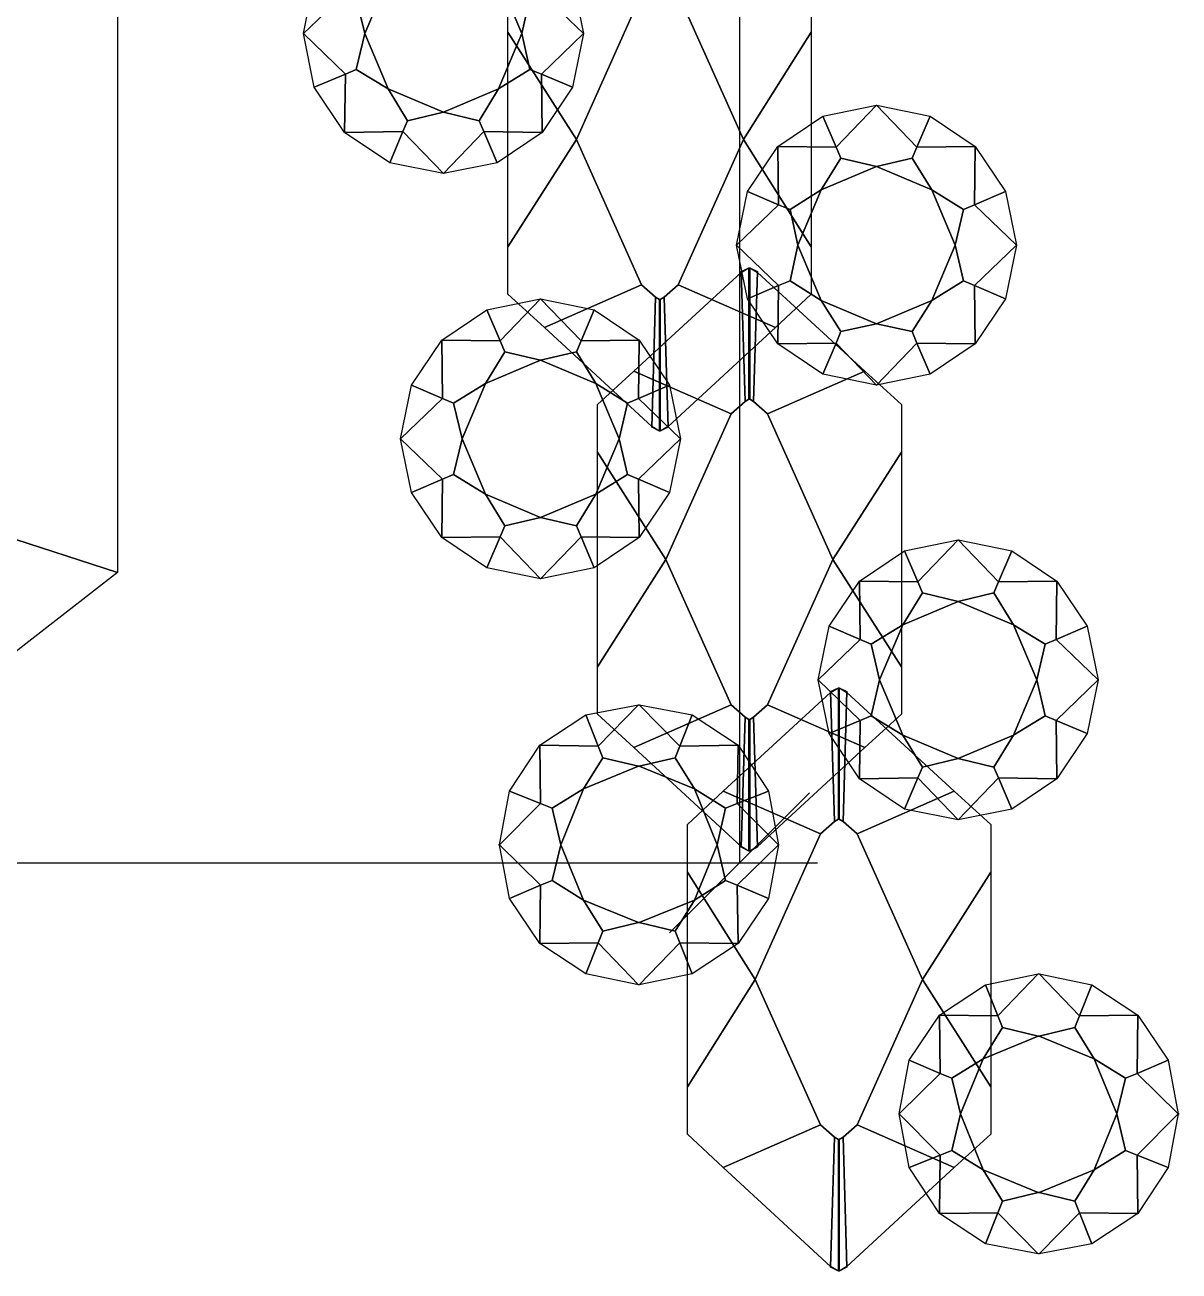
# Model space of a CAD drawing. Header units: millimetres. Extents: x 0 to 358, y 0 to 210.
# Drawn here: x 68.81 to 83.65, y 87.75 to 103.77 of the extents above; entities that cross this region are included whole.
import ezdxf

# ---------------------------------------------------------------- set-up
doc = ezdxf.new("R2010")
doc.units = ezdxf.units.MM

msp = doc.modelspace()

# ---------------------------------------------------------------- linework, layer by layer
at = {"layer": 'ANNOTATION'}
msp.add_line((58, 93), (79, 93), dxfattribs=at)
at = {"layer": 'EDGES'}
for p, q in [((78, 117), (78, 93)), ((77.1, 92.1), (78.9, 93.9))]:
    msp.add_line(p, q, dxfattribs=at)
for points in [[(46, 113.27), (46, 113.27), (50.8, 117), (65.2, 117), (70, 113.27), (70, 96.73), (70, 96.73), (65.2, 93), (50.8, 93), (46, 96.73)], [(68.52, 112.79), (70, 113.27), (70, 113.27), (70, 96.73), (70, 96.73), (68.52, 97.21)], [(73.18, 103.66), (73.48, 104.37), (73.48, 104.37), (74.19, 104.67), (74.19, 104.67), (74.9, 104.37), (74.9, 104.37), (75.2, 103.66), (75.2, 103.66), (74.9, 102.95), (74.9, 102.95), (74.19, 102.65), (74.19, 102.65), (73.48, 102.95), (73.48, 102.95), (73.18, 103.66)], [(75.02, 104.29), (75.49, 104.72), (76.74, 104.17), (75.9, 102.3), (75.9, 102.3), (75.02, 103.68)], [(77.21, 104.17), (78.46, 104.72), (78.92, 104.29), (78.92, 103.68), (78.05, 102.3), (78.05, 102.3)], [(72.39, 103.66), (72.53, 104.35), (72.53, 104.35), (72.93, 104.18), (72.93, 104.18)], [(73.07, 104.12), (73.48, 104.37), (73.18, 103.66)], [(74.9, 104.37), (75.3, 104.12), (75.2, 103.66)], [(75.45, 104.18), (75.85, 104.35), (75.99, 103.66)], [(75.9, 102.3), (76.74, 104.17), (76.92, 104.33), (76.97, 104.36), (76.97, 104.36), (76.98, 104.36), (76.98, 104.36), (77.03, 104.33), (77.21, 104.17), (78.05, 102.3), (77.21, 100.43), (77.03, 100.27), (76.98, 100.24), (76.98, 100.24), (76.97, 100.24), (76.97, 100.24), (76.92, 100.27), (76.74, 100.43)], [(72.39, 103.66), (72.39, 103.66), (72.93, 104.18), (73.07, 104.12), (73.18, 103.66), (73.18, 103.66), (73.07, 103.2), (72.93, 103.14), (72.93, 103.14), (72.39, 103.66)], [(75.2, 103.66), (75.3, 104.12), (75.45, 104.18), (75.45, 104.18), (75.99, 103.66), (75.99, 103.66), (75.99, 103.66), (75.45, 103.14), (75.3, 103.2), (75.2, 103.66)], [(75.02, 103.68), (75.9, 102.3), (75.02, 100.92)], [(78.05, 102.3), (78.92, 103.68), (78.92, 100.92)], [(72.39, 103.66), (72.93, 103.14), (72.53, 102.97)], [(73.07, 103.2), (73.18, 103.66), (73.48, 102.95)], [(74.9, 102.95), (75.2, 103.66), (75.3, 103.2)], [(75.45, 103.14), (75.45, 103.14), (75.99, 103.66), (75.85, 102.97), (75.85, 102.97)], [(72.92, 102.39), (72.93, 103.14), (73.07, 103.2), (73.48, 102.95), (73.48, 102.95), (73.73, 102.54), (73.67, 102.4), (73.67, 102.4), (72.92, 102.39), (72.92, 102.39)], [(74.65, 102.54), (74.9, 102.95), (74.9, 102.95), (75.3, 103.2), (75.45, 103.14), (75.45, 103.14), (75.46, 102.39), (75.46, 102.39), (75.46, 102.39), (74.71, 102.4)], [(72.53, 102.97), (72.53, 102.97), (72.93, 103.14), (72.93, 103.14), (72.92, 102.39)], [(75.45, 103.14), (75.85, 102.97), (75.46, 102.39)], [(73.48, 102.95), (74.19, 102.65), (73.73, 102.54)], [(74.19, 102.65), (74.9, 102.95), (74.65, 102.54)], [(77.96, 100.94), (77.96, 100.94), (77.96, 100.94), (78.1, 101.63), (78.49, 102.21), (79.07, 102.6), (79.76, 102.74), (79.76, 102.74), (79.76, 102.74), (79.76, 102.74), (79.76, 102.74), (80.45, 102.6), (81.03, 102.21), (81.42, 101.63), (81.56, 100.94), (81.56, 100.94), (81.56, 100.94), (81.56, 100.94), (81.56, 100.94), (81.42, 100.25), (81.03, 99.67), (80.45, 99.28), (79.76, 99.14), (79.76, 99.14), (79.76, 99.14), (79.76, 99.14), (79.76, 99.14), (79.07, 99.28), (78.49, 99.67), (78.1, 100.25), (77.96, 100.94), (77.96, 100.94)], [(79.07, 102.6), (79.76, 102.74), (79.24, 102.2)], [(79.24, 102.2), (79.24, 102.2), (79.76, 102.74), (79.76, 102.74), (79.76, 102.74), (80.28, 102.2), (80.22, 102.06), (79.76, 101.95), (79.76, 101.95), (79.3, 102.06)], [(79.76, 102.74), (80.45, 102.6), (80.45, 102.6), (80.28, 102.2), (80.28, 102.2)], [(73.67, 102.4), (73.73, 102.54), (74.19, 102.65), (74.19, 102.65), (74.65, 102.54), (74.71, 102.4), (74.71, 102.4), (74.19, 101.86), (74.19, 101.86), (74.19, 101.86)], [(78.49, 102.21), (79.07, 102.6), (79.07, 102.6), (79.24, 102.2), (79.24, 102.2)], [(80.28, 102.2), (80.45, 102.6), (81.03, 102.21)], [(72.92, 102.39), (73.67, 102.4), (73.5, 102)], [(73.5, 102), (73.5, 102), (73.67, 102.4), (73.67, 102.4), (74.19, 101.86)], [(74.19, 101.86), (74.71, 102.4), (74.88, 102)], [(74.71, 102.4), (74.71, 102.4), (75.46, 102.39), (74.88, 102), (74.88, 102)], [(75.02, 100.92), (75.9, 102.3), (75.9, 102.3), (76.74, 100.43), (75.49, 99.88), (75.02, 100.31)], [(77.21, 100.43), (78.05, 102.3), (78.05, 102.3), (78.92, 100.92), (78.92, 100.31), (78.46, 99.88)], [(78.1, 101.63), (78.49, 102.21), (78.5, 101.46)], [(78.49, 102.21), (78.49, 102.21), (78.49, 102.21), (79.24, 102.2), (79.3, 102.06), (79.05, 101.65), (79.05, 101.65), (78.65, 101.4), (78.5, 101.46), (78.5, 101.46)], [(79.05, 101.65), (79.3, 102.06), (79.76, 101.95)], [(79.76, 101.95), (80.22, 102.06), (80.47, 101.65)], [(80.22, 102.06), (80.28, 102.2), (80.28, 102.2), (81.03, 102.21), (81.03, 102.21), (81.03, 102.21), (81.02, 101.46), (80.88, 101.4), (80.47, 101.65), (80.47, 101.65)], [(81.02, 101.46), (81.02, 101.46), (81.03, 102.21), (81.42, 101.63), (81.42, 101.63)], [(78.75, 100.94), (79.05, 101.65), (79.05, 101.65), (79.76, 101.95), (79.76, 101.95), (80.47, 101.65), (80.47, 101.65), (80.77, 100.94), (80.77, 100.94), (80.47, 100.23), (80.47, 100.23), (79.76, 99.93), (79.76, 99.93), (79.05, 100.23), (79.05, 100.23), (78.75, 100.94)], [(77.96, 100.94), (78.1, 101.63), (78.1, 101.63), (78.5, 101.46), (78.5, 101.46)], [(78.65, 101.4), (79.05, 101.65), (78.75, 100.94)], [(80.47, 101.65), (80.88, 101.4), (80.77, 100.94)], [(81.02, 101.46), (81.42, 101.63), (81.56, 100.94)], [(77.96, 100.94), (77.96, 100.94), (78.5, 101.46), (78.65, 101.4), (78.75, 100.94), (78.75, 100.94), (78.65, 100.48), (78.5, 100.42), (78.5, 100.42), (77.96, 100.94)], [(80.77, 100.94), (80.88, 101.4), (81.02, 101.46), (81.02, 101.46), (81.56, 100.94), (81.56, 100.94), (81.56, 100.94), (81.02, 100.42), (80.88, 100.48), (80.77, 100.94)], [(77.96, 100.94), (78.5, 100.42), (78.1, 100.25)], [(78.65, 100.48), (78.75, 100.94), (79.05, 100.23)], [(80.47, 100.23), (80.77, 100.94), (80.88, 100.48)], [(81.02, 100.42), (81.02, 100.42), (81.56, 100.94), (81.42, 100.25), (81.42, 100.25)], [(76.17, 98.89), (76.64, 99.32), (78.02, 100.59), (78.12, 100.65), (78.12, 100.65), (78.12, 100.65), (78.12, 100.65), (78.12, 100.65), (78.13, 100.65), (78.13, 100.65), (78.13, 100.65), (78.13, 100.65), (78.23, 100.59), (79.61, 99.32), (80.08, 98.89), (80.08, 94.91), (79.61, 94.48), (78.23, 93.21), (78.13, 93.15), (78.13, 93.15), (78.13, 93.15), (78.13, 93.15), (78.12, 93.15), (78.12, 93.15), (78.12, 93.15), (78.12, 93.15), (78.12, 93.15), (78.02, 93.21), (76.64, 94.48), (76.17, 94.91)], [(78.02, 100.6), (78.12, 100.65), (78.12, 98.96), (78.07, 98.93)], [(78.12, 100.65), (78.12, 100.65), (78.12, 100.65), (78.12, 100.65), (78.13, 100.65), (78.13, 100.65), (78.13, 100.65), (78.13, 98.96), (78.12, 98.96)], [(78.12, 100.65), (78.12, 100.65), (78.12, 98.96), (78.12, 98.96)], [(78.13, 98.96), (78.13, 100.65), (78.13, 100.65), (78.13, 98.96)], [(78.13, 98.96), (78.13, 100.65), (78.23, 100.6), (78.18, 98.93)], [(76.64, 99.32), (78.02, 100.59), (78.02, 100.6), (78.07, 98.93), (77.89, 98.77)], [(78.18, 98.93), (78.23, 100.6), (78.23, 100.59), (79.61, 99.32), (78.36, 98.77)], [(78.49, 99.67), (78.5, 100.42), (78.65, 100.48), (79.05, 100.23), (79.05, 100.23), (79.3, 99.83), (79.24, 99.68), (79.24, 99.68), (78.49, 99.67), (78.49, 99.67)], [(80.22, 99.83), (80.47, 100.23), (80.47, 100.23), (80.88, 100.48), (81.02, 100.42), (81.02, 100.42), (81.03, 99.67), (81.03, 99.67), (81.03, 99.67), (80.28, 99.68)], [(75.49, 99.88), (76.74, 100.43), (76.92, 100.27), (76.87, 98.6), (76.87, 98.61)], [(77.03, 100.27), (77.21, 100.43), (78.46, 99.88), (77.08, 98.61), (77.08, 98.6)], [(78.1, 100.25), (78.1, 100.25), (78.5, 100.42), (78.5, 100.42), (78.49, 99.67)], [(81.02, 100.42), (81.42, 100.25), (81.03, 99.67)], [(73.64, 98.45), (73.64, 98.45), (73.64, 98.45), (73.78, 99.14), (74.17, 99.72), (74.75, 100.11), (75.44, 100.25), (75.44, 100.25), (75.44, 100.25), (75.44, 100.25), (75.44, 100.25), (76.13, 100.11), (76.71, 99.72), (77.1, 99.14), (77.24, 98.45), (77.24, 98.45), (77.24, 98.45), (77.24, 98.45), (77.24, 98.45), (77.1, 97.76), (76.71, 97.18), (76.13, 96.79), (75.44, 96.65), (75.44, 96.65), (75.44, 96.65), (75.44, 96.65), (75.44, 96.65), (74.75, 96.79), (74.17, 97.18), (73.78, 97.76), (73.64, 98.45), (73.64, 98.45)], [(74.75, 100.11), (75.44, 100.25), (74.92, 99.71)], [(74.92, 99.71), (74.92, 99.71), (75.44, 100.25), (75.44, 100.25), (75.44, 100.25), (75.96, 99.71), (75.9, 99.57), (75.44, 99.46), (75.44, 99.46), (74.98, 99.57)], [(75.44, 100.25), (76.13, 100.11), (76.13, 100.11), (75.96, 99.71), (75.96, 99.71)], [(76.87, 98.6), (76.92, 100.27), (76.97, 100.24), (76.97, 98.55)], [(76.97, 98.55), (76.97, 100.24), (76.98, 100.24), (76.98, 98.55), (76.98, 98.55), (76.98, 98.55), (76.97, 98.55), (76.97, 98.55), (76.97, 98.55)], [(76.97, 98.55), (76.97, 100.24), (76.97, 100.24), (76.97, 98.55)], [(76.98, 100.24), (77.03, 100.27), (77.08, 98.6), (76.98, 98.55)], [(76.98, 100.24), (76.98, 100.24), (76.98, 98.55), (76.98, 98.55)], [(79.05, 100.23), (79.76, 99.93), (79.3, 99.83)], [(79.76, 99.93), (80.47, 100.23), (80.22, 99.83)], [(74.17, 99.72), (74.75, 100.11), (74.75, 100.11), (74.92, 99.71), (74.92, 99.71)], [(75.96, 99.71), (76.13, 100.11), (76.71, 99.72)], [(79.24, 99.68), (79.3, 99.83), (79.76, 99.93), (79.76, 99.93), (80.22, 99.83), (80.28, 99.68), (80.28, 99.68), (79.76, 99.14), (79.76, 99.14), (79.76, 99.14)], [(73.78, 99.14), (74.17, 99.72), (74.18, 98.97)], [(74.17, 99.72), (74.17, 99.72), (74.17, 99.72), (74.92, 99.71), (74.98, 99.57), (74.73, 99.16), (74.73, 99.16), (74.32, 98.91), (74.18, 98.97), (74.18, 98.97)], [(75.9, 99.57), (75.96, 99.71), (75.96, 99.71), (76.71, 99.72), (76.71, 99.72), (76.71, 99.72), (76.7, 98.97), (76.56, 98.91), (76.15, 99.16), (76.15, 99.16)], [(76.7, 98.97), (76.7, 98.97), (76.71, 99.72), (77.1, 99.14), (77.1, 99.14)], [(78.49, 99.67), (79.24, 99.68), (79.07, 99.28)], [(79.07, 99.28), (79.07, 99.28), (79.24, 99.68), (79.24, 99.68), (79.76, 99.14)], [(79.76, 99.14), (80.28, 99.68), (80.45, 99.28)], [(80.28, 99.68), (80.28, 99.68), (81.03, 99.67), (80.45, 99.28), (80.45, 99.28)], [(74.73, 99.16), (74.98, 99.57), (75.44, 99.46)], [(75.44, 99.46), (75.9, 99.57), (76.15, 99.16)], [(74.43, 98.45), (74.73, 99.16), (74.73, 99.16), (75.44, 99.46), (75.44, 99.46), (76.15, 99.16), (76.15, 99.16), (76.45, 98.45), (76.45, 98.45), (76.15, 97.74), (76.15, 97.74), (75.44, 97.44), (75.44, 97.44), (74.73, 97.74), (74.73, 97.74), (74.43, 98.45)], [(76.17, 98.89), (76.64, 99.32), (77.89, 98.77), (77.05, 96.9), (77.05, 96.9), (76.17, 98.28)], [(78.36, 98.77), (79.61, 99.32), (80.08, 98.89), (80.08, 98.28), (79.2, 96.9), (79.2, 96.9)], [(73.64, 98.45), (73.78, 99.14), (73.78, 99.14), (74.18, 98.97), (74.18, 98.97)], [(74.32, 98.91), (74.73, 99.16), (74.43, 98.45)], [(76.15, 99.16), (76.56, 98.91), (76.45, 98.45)], [(76.7, 98.97), (77.1, 99.14), (77.24, 98.45)], [(73.64, 98.45), (73.64, 98.45), (74.18, 98.97), (74.32, 98.91), (74.43, 98.45), (74.43, 98.45), (74.32, 97.99), (74.18, 97.93), (74.18, 97.93), (73.64, 98.45)], [(76.45, 98.45), (76.56, 98.91), (76.7, 98.97), (76.7, 98.97), (77.24, 98.45), (77.24, 98.45), (77.24, 98.45), (76.7, 97.93), (76.56, 97.99), (76.45, 98.45)], [(77.05, 96.9), (77.89, 98.77), (78.07, 98.93), (78.12, 98.96), (78.12, 98.96), (78.13, 98.96), (78.13, 98.96), (78.18, 98.93), (78.36, 98.77), (79.2, 96.9), (78.36, 95.03), (78.18, 94.87), (78.13, 94.84), (78.13, 94.84), (78.12, 94.84), (78.12, 94.84), (78.07, 94.87), (77.89, 95.03)], [(73.64, 98.45), (74.18, 97.93), (73.78, 97.76)], [(74.32, 97.99), (74.43, 98.45), (74.73, 97.74)], [(76.15, 97.74), (76.45, 98.45), (76.56, 97.99)], [(76.7, 97.93), (76.7, 97.93), (77.24, 98.45), (77.1, 97.76), (77.1, 97.76)], [(76.17, 98.28), (77.05, 96.9), (76.17, 95.52)], [(79.2, 96.9), (80.08, 98.28), (80.08, 95.52)], [(73.78, 97.76), (73.78, 97.76), (74.18, 97.93), (74.18, 97.93), (74.17, 97.18)], [(74.17, 97.18), (74.18, 97.93), (74.32, 97.99), (74.73, 97.74), (74.73, 97.74), (74.98, 97.33), (74.92, 97.19), (74.92, 97.19), (74.17, 97.18), (74.17, 97.18)], [(75.9, 97.33), (76.15, 97.74), (76.15, 97.74), (76.56, 97.99), (76.7, 97.93), (76.7, 97.93), (76.71, 97.18), (76.71, 97.18), (76.71, 97.18), (75.96, 97.19)], [(76.7, 97.93), (77.1, 97.76), (76.71, 97.18)], [(74.73, 97.74), (75.44, 97.44), (74.98, 97.33)], [(75.44, 97.44), (76.15, 97.74), (75.9, 97.33)], [(74.92, 97.19), (74.98, 97.33), (75.44, 97.44), (75.44, 97.44), (75.9, 97.33), (75.96, 97.19), (75.96, 97.19), (75.44, 96.65), (75.44, 96.65), (75.44, 96.65)], [(64.59, 94.15), (68.52, 97.21), (68.52, 97.21), (70, 96.73), (65.2, 93), (64.59, 94.15)], [(74.17, 97.18), (74.92, 97.19), (74.75, 96.79)], [(74.75, 96.79), (74.75, 96.79), (74.92, 97.19), (74.92, 97.19), (75.44, 96.65)], [(75.44, 96.65), (75.96, 97.19), (76.13, 96.79)], [(75.96, 97.19), (75.96, 97.19), (76.71, 97.18), (76.13, 96.79), (76.13, 96.79)], [(79.01, 95.35), (79.01, 95.35), (79.01, 95.35), (79.15, 96.04), (79.54, 96.62), (80.12, 97.01), (80.81, 97.15), (80.81, 97.15), (80.81, 97.15), (80.81, 97.15), (80.81, 97.15), (81.5, 97.01), (82.08, 96.62), (82.47, 96.04), (82.61, 95.35), (82.61, 95.35), (82.61, 95.35), (82.61, 95.35), (82.61, 95.35), (82.47, 94.66), (82.08, 94.08), (81.5, 93.69), (80.81, 93.55), (80.81, 93.55), (80.81, 93.55), (80.81, 93.55), (80.81, 93.55), (80.12, 93.69), (79.54, 94.08), (79.15, 94.66), (79.01, 95.35), (79.01, 95.35)], [(80.12, 97.01), (80.81, 97.15), (80.29, 96.61)], [(80.29, 96.61), (80.29, 96.61), (80.81, 97.15), (80.81, 97.15), (80.81, 97.15), (81.33, 96.61), (81.27, 96.47), (80.81, 96.36), (80.81, 96.36), (80.35, 96.47)], [(80.81, 97.15), (81.5, 97.01), (81.5, 97.01), (81.33, 96.61), (81.33, 96.61)], [(79.54, 96.62), (80.12, 97.01), (80.12, 97.01), (80.29, 96.61), (80.29, 96.61)], [(81.33, 96.61), (81.5, 97.01), (82.08, 96.62)], [(76.17, 95.52), (77.05, 96.9), (77.05, 96.9), (77.89, 95.03), (76.64, 94.48), (76.17, 94.91)], [(78.36, 95.03), (79.2, 96.9), (79.2, 96.9), (80.08, 95.52), (80.08, 94.91), (79.61, 94.48)], [(79.15, 96.04), (79.54, 96.62), (79.55, 95.87)], [(79.54, 96.62), (79.54, 96.62), (79.54, 96.62), (80.29, 96.61), (80.35, 96.47), (80.1, 96.06), (80.1, 96.06), (79.69, 95.81), (79.55, 95.87), (79.55, 95.87)], [(81.27, 96.47), (81.33, 96.61), (81.33, 96.61), (82.08, 96.62), (82.08, 96.62), (82.08, 96.62), (82.07, 95.87), (81.93, 95.81), (81.52, 96.06), (81.52, 96.06)], [(82.07, 95.87), (82.07, 95.87), (82.08, 96.62), (82.47, 96.04), (82.47, 96.04)], [(80.1, 96.06), (80.35, 96.47), (80.81, 96.36)], [(80.81, 96.36), (81.27, 96.47), (81.52, 96.06)], [(79.8, 95.35), (80.1, 96.06), (80.1, 96.06), (80.81, 96.36), (80.81, 96.36), (81.52, 96.06), (81.52, 96.06), (81.82, 95.35), (81.82, 95.35), (81.52, 94.64), (81.52, 94.64), (80.81, 94.34), (80.81, 94.34), (80.1, 94.64), (80.1, 94.64), (79.8, 95.35)], [(79.01, 95.35), (79.15, 96.04), (79.15, 96.04), (79.55, 95.87), (79.55, 95.87)], [(79.69, 95.81), (80.1, 96.06), (79.8, 95.35)], [(81.52, 96.06), (81.93, 95.81), (81.82, 95.35)], [(82.07, 95.87), (82.47, 96.04), (82.61, 95.35)], [(79.01, 95.35), (79.01, 95.35), (79.55, 95.87), (79.69, 95.81), (79.8, 95.35), (79.8, 95.35), (79.69, 94.89), (79.55, 94.83), (79.55, 94.83), (79.01, 95.35)], [(81.82, 95.35), (81.93, 95.81), (82.07, 95.87), (82.07, 95.87), (82.61, 95.35), (82.61, 95.35), (82.61, 95.35), (82.07, 94.83), (81.93, 94.89), (81.82, 95.35)], [(79.01, 95.35), (79.55, 94.83), (79.15, 94.66)], [(79.69, 94.89), (79.8, 95.35), (80.1, 94.64)], [(81.52, 94.64), (81.82, 95.35), (81.93, 94.89)], [(82.07, 94.83), (82.07, 94.83), (82.61, 95.35), (82.47, 94.66), (82.47, 94.66)], [(77.33, 93.49), (77.79, 93.92), (79.17, 95.19), (79.27, 95.25), (79.27, 95.25), (79.27, 95.25), (79.27, 95.25), (79.28, 95.25), (79.28, 95.25), (79.28, 95.25), (79.28, 95.25), (79.28, 95.25), (79.38, 95.19), (80.76, 93.92), (81.23, 93.49), (81.23, 89.51), (80.76, 89.08), (79.38, 87.81), (79.28, 87.75), (79.28, 87.75), (79.28, 87.75), (79.28, 87.75), (79.28, 87.75), (79.27, 87.75), (79.27, 87.75), (79.27, 87.75), (79.27, 87.75), (79.17, 87.81), (77.79, 89.08), (77.33, 89.51)], [(77.79, 93.92), (79.17, 95.19), (79.17, 95.2), (79.22, 93.53), (79.04, 93.37)], [(79.17, 95.2), (79.27, 95.25), (79.27, 93.56), (79.22, 93.53)], [(79.27, 95.25), (79.27, 95.25), (79.27, 95.25), (79.28, 95.25), (79.28, 95.25), (79.28, 95.25), (79.28, 95.25), (79.28, 93.56), (79.27, 93.56)], [(79.27, 95.25), (79.27, 95.25), (79.27, 93.56), (79.27, 93.56)], [(79.28, 93.56), (79.28, 95.25), (79.28, 95.25), (79.28, 93.56)], [(79.28, 93.56), (79.28, 95.25), (79.38, 95.2), (79.33, 93.53)], [(79.33, 93.53), (79.38, 95.2), (79.38, 95.19), (80.76, 93.92), (79.51, 93.37)], [(74.9, 93.23), (74.91, 93.23), (74.91, 93.23), (75.04, 93.92), (75.43, 94.51), (76.02, 94.9), (76.7, 95.03), (76.7, 95.03), (76.7, 95.03), (76.71, 95.03), (76.71, 95.03), (77.39, 94.9), (77.98, 94.51), (78.37, 93.92), (78.5, 93.23), (78.5, 93.23), (78.5, 93.23), (78.5, 93.23), (78.5, 93.23), (78.37, 92.54), (77.98, 91.96), (77.39, 91.57), (76.71, 91.43), (76.71, 91.43), (76.7, 91.43), (76.7, 91.43), (76.7, 91.43), (76.02, 91.57), (75.43, 91.96), (75.04, 92.54), (74.91, 93.23), (74.91, 93.23)], [(76.02, 94.9), (76.7, 95.03), (76.18, 94.5)], [(76.18, 94.5), (76.18, 94.5), (76.7, 95.03), (76.7, 95.03), (76.71, 95.03), (77.23, 94.5), (77.17, 94.35), (76.71, 94.24), (76.7, 94.24), (76.24, 94.35)], [(76.64, 94.48), (77.89, 95.03), (78.07, 94.87), (78.02, 93.2), (78.02, 93.21)], [(76.71, 95.03), (77.39, 94.9), (77.39, 94.9), (77.23, 94.5), (77.23, 94.5)], [(78.18, 94.87), (78.36, 95.03), (79.61, 94.48), (78.23, 93.21), (78.23, 93.2)], [(75.43, 94.51), (76.02, 94.9), (76.02, 94.9), (76.18, 94.5), (76.18, 94.5)], [(77.23, 94.5), (77.39, 94.9), (77.98, 94.51)], [(78.02, 93.2), (78.07, 94.87), (78.12, 94.84), (78.12, 93.15)], [(78.13, 94.84), (78.18, 94.87), (78.23, 93.2), (78.13, 93.15)], [(79.54, 94.08), (79.55, 94.83), (79.69, 94.89), (80.1, 94.64), (80.1, 94.64), (80.35, 94.23), (80.29, 94.09), (80.29, 94.09), (79.54, 94.08), (79.54, 94.08)], [(81.27, 94.23), (81.52, 94.64), (81.52, 94.64), (81.93, 94.89), (82.07, 94.83), (82.07, 94.83), (82.08, 94.08), (82.08, 94.08), (82.08, 94.08), (81.33, 94.09)], [(78.12, 93.15), (78.12, 94.84), (78.13, 94.84), (78.13, 93.15), (78.13, 93.15), (78.13, 93.15), (78.12, 93.15), (78.12, 93.15), (78.12, 93.15)], [(78.12, 93.15), (78.12, 94.84), (78.12, 94.84), (78.12, 93.15)], [(78.13, 94.84), (78.13, 94.84), (78.13, 93.15), (78.13, 93.15)], [(79.15, 94.66), (79.15, 94.66), (79.55, 94.83), (79.55, 94.83), (79.54, 94.08)], [(82.07, 94.83), (82.47, 94.66), (82.08, 94.08)], [(80.1, 94.64), (80.81, 94.34), (80.35, 94.23)], [(80.81, 94.34), (81.52, 94.64), (81.27, 94.23)], [(75.04, 93.92), (75.43, 94.51), (75.44, 93.76)], [(75.43, 94.51), (75.43, 94.51), (75.43, 94.51), (76.18, 94.5), (76.24, 94.35), (75.99, 93.95), (75.99, 93.95), (75.59, 93.7), (75.44, 93.76), (75.44, 93.76)], [(77.17, 94.35), (77.23, 94.5), (77.23, 94.5), (77.98, 94.51), (77.98, 94.51), (77.98, 94.51), (77.97, 93.76), (77.82, 93.7), (77.42, 93.95), (77.42, 93.95)], [(77.97, 93.76), (77.97, 93.76), (77.98, 94.51), (78.37, 93.92), (78.37, 93.92)], [(75.7, 93.23), (75.99, 93.95), (75.99, 93.95), (76.7, 94.24), (76.71, 94.24), (77.42, 93.95), (77.42, 93.95), (77.71, 93.23), (77.71, 93.23), (77.42, 92.52), (77.42, 92.52), (76.71, 92.23), (76.7, 92.23), (75.99, 92.52), (75.99, 92.52), (75.7, 93.23)], [(75.99, 93.95), (76.24, 94.35), (76.7, 94.24)], [(76.71, 94.24), (77.17, 94.35), (77.42, 93.95)], [(80.29, 94.09), (80.35, 94.23), (80.81, 94.34), (80.81, 94.34), (81.27, 94.23), (81.33, 94.09), (81.33, 94.09), (80.81, 93.55), (80.81, 93.55), (80.81, 93.55)], [(79.54, 94.08), (80.29, 94.09), (80.12, 93.69)], [(80.12, 93.69), (80.12, 93.69), (80.29, 94.09), (80.29, 94.09), (80.81, 93.55)], [(80.81, 93.55), (81.33, 94.09), (81.5, 93.69)], [(81.33, 94.09), (81.33, 94.09), (82.08, 94.08), (81.5, 93.69), (81.5, 93.69)], [(74.91, 93.23), (75.04, 93.92), (75.04, 93.92), (75.44, 93.76), (75.44, 93.76)], [(75.59, 93.7), (75.99, 93.95), (75.7, 93.23)], [(77.33, 93.49), (77.79, 93.92), (79.04, 93.37), (78.2, 91.5), (78.2, 91.5), (77.33, 92.88)], [(77.42, 93.95), (77.82, 93.7), (77.71, 93.23)], [(77.97, 93.76), (78.37, 93.92), (78.5, 93.23)], [(79.51, 93.37), (80.76, 93.92), (81.23, 93.49), (81.23, 92.88), (80.35, 91.5), (80.35, 91.5)], [(74.9, 93.23), (74.91, 93.23), (75.44, 93.76), (75.59, 93.7), (75.7, 93.23), (75.7, 93.23), (75.59, 92.77), (75.44, 92.71), (75.44, 92.71), (74.91, 93.23)], [(77.71, 93.23), (77.82, 93.7), (77.97, 93.76), (77.97, 93.76), (78.5, 93.23), (78.5, 93.23), (78.5, 93.23), (77.97, 92.71), (77.82, 92.77), (77.71, 93.23)], [(78.2, 91.5), (79.04, 93.37), (79.22, 93.53), (79.27, 93.56), (79.27, 93.56), (79.28, 93.56), (79.28, 93.56), (79.33, 93.53), (79.51, 93.37), (80.35, 91.5), (79.51, 89.63), (79.33, 89.47), (79.28, 89.44), (79.28, 89.44), (79.27, 89.44), (79.27, 89.44), (79.22, 89.47), (79.04, 89.63)], [(74.91, 93.23), (75.44, 92.71), (75.04, 92.54)], [(75.59, 92.77), (75.7, 93.23), (75.99, 92.52)], [(77.42, 92.52), (77.71, 93.23), (77.82, 92.77)], [(77.97, 92.71), (77.97, 92.71), (78.5, 93.23), (78.37, 92.54), (78.37, 92.54)], [(75.43, 91.96), (75.44, 92.71), (75.59, 92.77), (75.99, 92.52), (75.99, 92.52), (76.24, 92.12), (76.18, 91.97), (76.18, 91.97), (75.43, 91.96), (75.43, 91.96)], [(77.17, 92.12), (77.42, 92.52), (77.42, 92.52), (77.82, 92.77), (77.97, 92.71), (77.97, 92.71), (77.98, 91.96), (77.98, 91.96), (77.98, 91.96), (77.23, 91.97)], [(77.33, 92.88), (78.2, 91.5), (77.33, 90.12)], [(80.35, 91.5), (81.23, 92.88), (81.23, 90.12)], [(75.04, 92.54), (75.04, 92.54), (75.44, 92.71), (75.44, 92.71), (75.43, 91.96)], [(77.97, 92.71), (78.37, 92.54), (77.98, 91.96)], [(75.99, 92.52), (76.7, 92.23), (76.24, 92.12)], [(76.71, 92.23), (77.42, 92.52), (77.17, 92.12)], [(76.18, 91.97), (76.24, 92.12), (76.7, 92.23), (76.71, 92.23), (77.17, 92.12), (77.23, 91.97), (77.23, 91.97), (76.71, 91.43), (76.7, 91.43), (76.7, 91.43)], [(75.43, 91.96), (76.18, 91.97), (76.02, 91.57)], [(76.02, 91.57), (76.02, 91.57), (76.18, 91.97), (76.18, 91.97), (76.7, 91.43)], [(76.71, 91.43), (77.23, 91.97), (77.39, 91.57)], [(77.23, 91.97), (77.23, 91.97), (77.98, 91.96), (77.39, 91.57), (77.39, 91.57)], [(77.33, 90.12), (78.2, 91.5), (78.2, 91.5), (79.04, 89.63), (77.79, 89.08), (77.33, 89.51)], [(79.51, 89.63), (80.35, 91.5), (80.35, 91.5), (81.23, 90.12), (81.23, 89.51), (80.76, 89.08)], [(80.05, 89.77), (80.05, 89.77), (80.05, 89.77), (80.18, 90.46), (80.57, 91.04), (81.16, 91.43), (81.84, 91.57), (81.84, 91.57), (81.85, 91.57), (81.85, 91.57), (81.85, 91.57), (82.53, 91.43), (83.12, 91.04), (83.51, 90.46), (83.64, 89.77), (83.64, 89.77), (83.65, 89.77), (83.64, 89.77), (83.64, 89.77), (83.51, 89.08), (83.12, 88.49), (82.53, 88.1), (81.85, 87.97), (81.85, 87.97), (81.85, 87.97), (81.84, 87.97), (81.84, 87.97), (81.16, 88.1), (80.57, 88.49), (80.18, 89.08), (80.05, 89.77), (80.05, 89.77)], [(81.16, 91.43), (81.84, 91.57), (81.32, 91.03)], [(81.32, 91.03), (81.32, 91.03), (81.84, 91.57), (81.85, 91.57), (81.85, 91.57), (82.37, 91.03), (82.31, 90.88), (81.85, 90.77), (81.84, 90.77), (81.38, 90.88)], [(81.85, 91.57), (82.53, 91.43), (82.53, 91.43), (82.37, 91.03), (82.37, 91.03)], [(80.57, 91.04), (81.16, 91.43), (81.16, 91.43), (81.32, 91.03), (81.32, 91.03)], [(82.37, 91.03), (82.53, 91.43), (83.12, 91.04)], [(80.18, 90.46), (80.57, 91.04), (80.58, 90.29)], [(80.57, 91.04), (80.57, 91.04), (80.57, 91.04), (81.32, 91.03), (81.38, 90.88), (81.13, 90.48), (81.13, 90.48), (80.73, 90.23), (80.58, 90.29), (80.58, 90.29)], [(82.31, 90.88), (82.37, 91.03), (82.37, 91.03), (83.12, 91.04), (83.12, 91.04), (83.12, 91.04), (83.11, 90.29), (82.96, 90.23), (82.56, 90.48), (82.56, 90.48)], [(83.11, 90.29), (83.11, 90.29), (83.12, 91.04), (83.51, 90.46), (83.51, 90.46)], [(81.13, 90.48), (81.38, 90.88), (81.84, 90.77)], [(81.85, 90.77), (82.31, 90.88), (82.56, 90.48)], [(80.84, 89.77), (81.13, 90.48), (81.13, 90.48), (81.84, 90.77), (81.85, 90.77), (82.56, 90.48), (82.56, 90.48), (82.85, 89.77), (82.85, 89.77), (82.56, 89.05), (82.56, 89.05), (81.85, 88.76), (81.84, 88.76), (81.13, 89.05), (81.13, 89.05), (80.84, 89.77)], [(80.05, 89.77), (80.18, 90.46), (80.18, 90.46), (80.58, 90.29), (80.58, 90.29)], [(80.73, 90.23), (81.13, 90.48), (80.84, 89.77)], [(82.56, 90.48), (82.96, 90.23), (82.85, 89.77)], [(83.11, 90.29), (83.51, 90.46), (83.64, 89.77)], [(80.05, 89.77), (80.05, 89.77), (80.58, 90.29), (80.73, 90.23), (80.84, 89.77), (80.84, 89.77), (80.73, 89.3), (80.58, 89.24), (80.58, 89.24), (80.05, 89.77)], [(82.85, 89.77), (82.96, 90.23), (83.11, 90.29), (83.11, 90.29), (83.64, 89.77), (83.65, 89.77), (83.64, 89.77), (83.11, 89.24), (82.96, 89.3), (82.85, 89.77)], [(80.05, 89.77), (80.58, 89.24), (80.18, 89.08)], [(80.73, 89.3), (80.84, 89.77), (81.13, 89.05)], [(82.56, 89.05), (82.85, 89.77), (82.96, 89.3)], [(83.11, 89.24), (83.11, 89.24), (83.64, 89.77), (83.51, 89.08), (83.51, 89.08)], [(77.79, 89.08), (79.04, 89.63), (79.22, 89.47), (79.17, 87.8), (79.17, 87.81)], [(79.33, 89.47), (79.51, 89.63), (80.76, 89.08), (79.38, 87.81), (79.38, 87.8)], [(79.17, 87.8), (79.22, 89.47), (79.27, 89.44), (79.27, 87.75)], [(79.27, 87.75), (79.27, 89.44), (79.28, 89.44), (79.28, 87.75), (79.28, 87.75), (79.28, 87.75), (79.28, 87.75), (79.27, 87.75), (79.27, 87.75)], [(79.27, 87.75), (79.27, 89.44), (79.27, 89.44), (79.27, 87.75)], [(79.28, 89.44), (79.33, 89.47), (79.38, 87.8), (79.28, 87.75)], [(79.28, 89.44), (79.28, 89.44), (79.28, 87.75), (79.28, 87.75)], [(80.57, 88.49), (80.58, 89.24), (80.73, 89.3), (81.13, 89.05), (81.13, 89.05), (81.38, 88.65), (81.32, 88.5), (81.32, 88.5), (80.57, 88.49), (80.57, 88.49)], [(82.31, 88.65), (82.56, 89.05), (82.56, 89.05), (82.96, 89.3), (83.11, 89.24), (83.11, 89.24), (83.12, 88.49), (83.12, 88.49), (83.12, 88.49), (82.37, 88.5)], [(80.18, 89.08), (80.18, 89.08), (80.58, 89.24), (80.58, 89.24), (80.57, 88.49)], [(83.11, 89.24), (83.51, 89.08), (83.12, 88.49)], [(81.13, 89.05), (81.84, 88.76), (81.38, 88.65)], [(81.85, 88.76), (82.56, 89.05), (82.31, 88.65)], [(81.32, 88.5), (81.38, 88.65), (81.84, 88.76), (81.85, 88.76), (82.31, 88.65), (82.37, 88.5), (82.37, 88.5), (81.85, 87.97), (81.85, 87.97), (81.84, 87.97)], [(80.57, 88.49), (81.32, 88.5), (81.16, 88.1)], [(81.16, 88.1), (81.16, 88.1), (81.32, 88.5), (81.32, 88.5), (81.84, 87.97)], [(81.85, 87.97), (82.37, 88.5), (82.53, 88.1)], [(82.37, 88.5), (82.37, 88.5), (83.12, 88.49), (82.53, 88.1), (82.53, 88.1)]]:
    msp.add_lwpolyline(points, close=True, dxfattribs=at)
for points in [[(75.85, 104.35), (75.99, 103.66), (75.99, 103.66), (75.99, 103.66), (75.99, 103.66), (75.99, 103.66), (75.85, 102.97), (75.46, 102.39), (74.88, 102), (74.19, 101.86), (74.19, 101.86), (74.19, 101.86), (74.19, 101.86), (74.19, 101.86), (73.5, 102), (72.92, 102.39), (72.53, 102.97), (72.39, 103.66), (72.39, 103.66), (72.39, 103.66), (72.39, 103.66), (72.39, 103.66), (72.53, 104.35)], [(78.92, 104.29), (78.92, 100.31), (78.46, 99.88), (77.08, 98.61), (76.98, 98.55), (76.98, 98.55), (76.98, 98.55), (76.98, 98.55), (76.97, 98.55), (76.97, 98.55), (76.97, 98.55), (76.97, 98.55), (76.97, 98.55), (76.87, 98.61), (75.49, 99.88), (75.02, 100.31), (75.02, 104.29)]]:
    msp.add_lwpolyline(points, dxfattribs=at)

doc.saveas('drawing.dxf')
